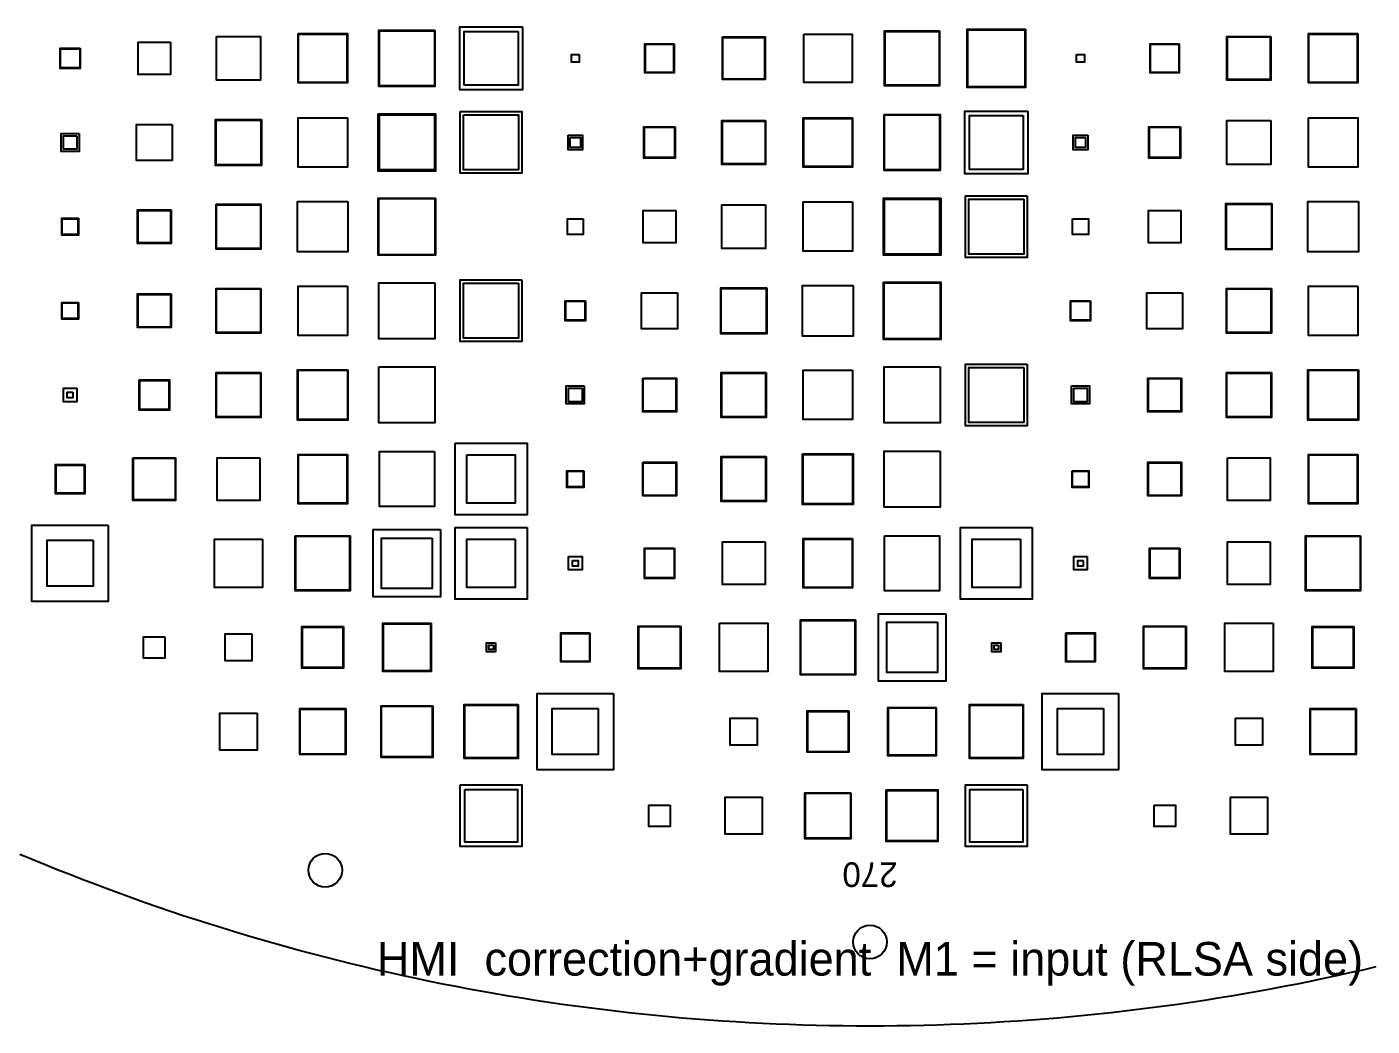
# Model space of a CAD drawing. Header units: millimetres. Extents: x -195 to 195, y -204 to 195.
# Drawn here: x -75.1 to 44.7, y -195 to -106 of the extents above; entities that cross this region are included whole.
import ezdxf
from ezdxf.enums import TextEntityAlignment as Align

# ---------------------------------------------------------------- set-up
doc = ezdxf.new("R2010")
doc.units = ezdxf.units.MM
for name, color, linetype in [('M3', 5, 'Continuous'), ('M4', 3, 'Continuous'), ('NPTH', 9, 'Continuous'), ('OUTLINE', 7, 'Continuous'), ('SILK_TOP', 7, 'Continuous')]:
    doc.layers.add(name, color=color, linetype=linetype)

msp = doc.modelspace()

# ---------------------------------------------------------------- linework, layer by layer
at = {"layer": 'M3'}
for points in [[(-50.9, -106.6), (-46.6, -106.6), (-46.6, -110.9), (-50.9, -110.9)], [(-38.75, -106.25), (-38.75, -111.25), (-43.75, -111.25), (-43.75, -106.25)], [(-30.95, -105.95), (-30.95, -111.55), (-36.55, -111.55), (-36.55, -105.95)], [(-5.9, -106.6), (-1.6, -106.6), (-1.6, -110.9), (-5.9, -110.9)], [(6.2, -106.3), (6.2, -111.2), (1.3, -111.2), (1.3, -106.3)], [(13.8, -106.2), (13.8, -111.3), (8.7, -111.3), (8.7, -106.2)], [(43.4, -106.6), (43.4, -110.9), (39.1, -110.9), (39.1, -106.6)], [(-62.3, -107.3), (-62.3, -110.2), (-65.2, -110.2), (-65.2, -107.3)], [(-58.2, -106.8), (-54.3, -106.8), (-54.3, -110.7), (-58.2, -110.7)], [(-17.5, -107.5), (-17.5, -110), (-20, -110), (-20, -107.5)], [(-13.1, -106.9), (-9.4, -106.9), (-9.4, -110.6), (-13.1, -110.6)], [(27.5, -107.5), (27.5, -110), (25, -110), (25, -107.5)], [(35.7, -106.8), (35.7, -110.7), (31.8, -110.7), (31.8, -106.8)], [(-70.35, -107.85), (-70.35, -109.65), (-72.15, -109.65), (-72.15, -107.85)], [(-25.9, -108.4), (-25.9, -109.1), (-26.6, -109.1), (-26.6, -108.4)], [(18.4, -108.4), (19.1, -108.4), (19.1, -109.1), (18.4, -109.1)], [(-43.7, -113.8), (-38.8, -113.8), (-38.8, -118.7), (-43.7, -118.7)], [(-36.2, -113.8), (-31.3, -113.8), (-31.3, -118.7), (-36.2, -118.7)], [(1.25, -113.75), (6.25, -113.75), (6.25, -118.75), (1.25, -118.75)], [(14.05, -113.45), (14.05, -119.05), (8.45, -119.05), (8.45, -113.45)], [(-62.15, -114.65), (-62.15, -117.85), (-65.35, -117.85), (-65.35, -114.65)], [(-54.25, -114.25), (-54.25, -118.25), (-58.25, -118.25), (-58.25, -114.25)], [(-46.55, -114.05), (-46.55, -118.45), (-50.95, -118.45), (-50.95, -114.05)], [(-17.35, -114.85), (-17.35, -117.65), (-20.15, -117.65), (-20.15, -114.85)], [(-9.3, -114.3), (-9.3, -118.2), (-13.2, -118.2), (-13.2, -114.3)], [(-1.6, -114.1), (-1.6, -118.4), (-5.9, -118.4), (-5.9, -114.1)], [(27.65, -114.85), (27.65, -117.65), (24.85, -117.65), (24.85, -114.85)], [(35.7, -114.3), (35.7, -118.2), (31.8, -118.2), (31.8, -114.3)], [(39.05, -114.05), (43.45, -114.05), (43.45, -118.45), (39.05, -118.45)], [(-70.45, -115.45), (-70.45, -117.05), (-72.05, -117.05), (-72.05, -115.45)], [(-26.9, -115.6), (-25.6, -115.6), (-25.6, -116.9), (-26.9, -116.9)], [(19.4, -115.6), (19.4, -116.9), (18.1, -116.9), (18.1, -115.6)], [(-58.2, -121.8), (-54.3, -121.8), (-54.3, -125.7), (-58.2, -125.7)], [(-46.5, -121.5), (-46.5, -126), (-51, -126), (-51, -121.5)], [(-38.75, -121.25), (-38.75, -126.25), (-43.75, -126.25), (-43.75, -121.25)], [(-9.3, -121.8), (-9.3, -125.7), (-13.2, -125.7), (-13.2, -121.8)], [(-1.55, -121.55), (-1.55, -125.95), (-5.95, -125.95), (-5.95, -121.55)], [(6.2, -121.3), (6.2, -126.2), (1.3, -126.2), (1.3, -121.3)], [(13.7, -121.3), (13.7, -126.2), (8.8, -126.2), (8.8, -121.3)], [(35.75, -121.75), (35.75, -125.75), (31.75, -125.75), (31.75, -121.75)], [(43.5, -121.5), (43.5, -126), (39, -126), (39, -121.5)], [(-70.55, -123.05), (-70.55, -124.45), (-71.95, -124.45), (-71.95, -123.05)], [(-62.3, -122.3), (-62.3, -125.2), (-65.2, -125.2), (-65.2, -122.3)], [(-25.55, -123.05), (-25.55, -124.45), (-26.95, -124.45), (-26.95, -123.05)], [(-17.3, -122.3), (-17.3, -125.2), (-20.2, -125.2), (-20.2, -122.3)], [(18.05, -123.05), (19.45, -123.05), (19.45, -124.45), (18.05, -124.45)], [(27.7, -122.3), (27.7, -125.2), (24.8, -125.2), (24.8, -122.3)], [(-54.3, -129.3), (-54.3, -133.2), (-58.2, -133.2), (-58.2, -129.3)], [(-46.55, -129.05), (-46.55, -133.45), (-50.95, -133.45), (-50.95, -129.05)], [(-38.75, -128.75), (-38.75, -133.75), (-43.75, -133.75), (-43.75, -128.75)], [(-31.3, -128.8), (-31.3, -133.7), (-36.2, -133.7), (-36.2, -128.8)], [(-9.25, -129.25), (-9.25, -133.25), (-13.25, -133.25), (-13.25, -129.25)], [(-1.5, -129), (-1.5, -133.5), (-6, -133.5), (-6, -129)], [(1.25, -128.75), (6.25, -128.75), (6.25, -133.75), (1.25, -133.75)], [(35.7, -129.3), (35.7, -133.2), (31.8, -133.2), (31.8, -129.3)], [(43.45, -129.05), (43.45, -133.45), (39.05, -133.45), (39.05, -129.05)], [(-70.55, -130.55), (-70.55, -131.95), (-71.95, -131.95), (-71.95, -130.55)], [(-62.3, -129.8), (-62.3, -132.7), (-65.2, -132.7), (-65.2, -129.8)], [(-25.35, -130.35), (-25.35, -132.15), (-27.15, -132.15), (-27.15, -130.35)], [(-17.15, -129.65), (-17.15, -132.85), (-20.35, -132.85), (-20.35, -129.65)], [(19.65, -130.35), (19.65, -132.15), (17.85, -132.15), (17.85, -130.35)], [(27.85, -129.65), (27.85, -132.85), (24.65, -132.85), (24.65, -129.65)], [(-46.55, -136.55), (-46.55, -140.95), (-50.95, -140.95), (-50.95, -136.55)], [(-43.75, -136.25), (-38.75, -136.25), (-38.75, -141.25), (-43.75, -141.25)], [(-1.55, -136.55), (-1.55, -140.95), (-5.95, -140.95), (-5.95, -136.55)], [(6.25, -136.25), (6.25, -141.25), (1.25, -141.25), (1.25, -136.25)], [(13.7, -136.3), (13.7, -141.2), (8.8, -141.2), (8.8, -136.3)], [(43.45, -136.55), (43.45, -140.95), (39.05, -140.95), (39.05, -136.55)], [(-65.1, -137.4), (-62.4, -137.4), (-62.4, -140.1), (-65.1, -140.1)], [(-54.3, -136.8), (-54.3, -140.7), (-58.2, -140.7), (-58.2, -136.8)], [(-20.2, -137.3), (-17.3, -137.3), (-17.3, -140.2), (-20.2, -140.2)], [(-9.3, -136.8), (-9.3, -140.7), (-13.2, -140.7), (-13.2, -136.8)], [(27.7, -137.3), (27.7, -140.2), (24.8, -140.2), (24.8, -137.3)], [(35.7, -136.8), (35.7, -140.7), (31.8, -140.7), (31.8, -136.8)], [(-71, -138.5), (-71, -139), (-71.5, -139), (-71.5, -138.5)], [(-25.45, -137.95), (-25.45, -139.55), (-27.05, -139.55), (-27.05, -137.95)], [(17.95, -137.95), (19.55, -137.95), (19.55, -139.55), (17.95, -139.55)], [(6.25, -143.75), (6.25, -148.75), (1.25, -148.75), (1.25, -143.75)], [(-65.6, -144.4), (-61.9, -144.4), (-61.9, -148.1), (-65.6, -148.1)], [(-54.35, -144.35), (-54.35, -148.15), (-58.15, -148.15), (-58.15, -144.35)], [(-46.6, -144.1), (-46.6, -148.4), (-50.9, -148.4), (-50.9, -144.1)], [(-38.8, -143.8), (-38.8, -148.7), (-43.7, -148.7), (-43.7, -143.8)], [(-35.9, -144.1), (-31.6, -144.1), (-31.6, -148.4), (-35.9, -148.4)], [(-20.2, -144.8), (-17.3, -144.8), (-17.3, -147.7), (-20.2, -147.7)], [(-9.3, -144.3), (-9.3, -148.2), (-13.2, -148.2), (-13.2, -144.3)], [(-5.95, -144.05), (-1.55, -144.05), (-1.55, -148.45), (-5.95, -148.45)], [(27.7, -144.8), (27.7, -147.7), (24.8, -147.7), (24.8, -144.8)], [(31.85, -144.35), (35.65, -144.35), (35.65, -148.15), (31.85, -148.15)], [(43.4, -144.1), (43.4, -148.4), (39.1, -148.4), (39.1, -144.1)], [(-70, -145), (-70, -147.5), (-72.5, -147.5), (-72.5, -145)], [(-25.55, -145.55), (-25.55, -146.95), (-26.95, -146.95), (-26.95, -145.55)], [(18.05, -145.55), (19.45, -145.55), (19.45, -146.95), (18.05, -146.95)], [(-38.25, -150.75), (-38.25, -156.75), (-44.25, -156.75), (-44.25, -150.75)], [(-69.2, -151.7), (-69.2, -155.8), (-73.3, -155.8), (-73.3, -151.7)], [(-54.1, -151.6), (-54.1, -155.9), (-58.4, -155.9), (-58.4, -151.6)], [(-51.2, -151.3), (-46.3, -151.3), (-46.3, -156.2), (-51.2, -156.2)], [(-31.6, -151.6), (-31.6, -155.9), (-35.9, -155.9), (-35.9, -151.6)], [(-9.35, -151.85), (-9.35, -155.65), (-13.15, -155.65), (-13.15, -151.85)], [(-1.6, -151.6), (-1.6, -155.9), (-5.9, -155.9), (-5.9, -151.6)], [(1.3, -151.3), (6.2, -151.3), (6.2, -156.2), (1.3, -156.2)], [(13.4, -151.6), (13.4, -155.9), (9.1, -155.9), (9.1, -151.6)], [(35.65, -151.85), (35.65, -155.65), (31.85, -155.65), (31.85, -151.85)], [(43.7, -151.3), (43.7, -156.2), (38.8, -156.2), (38.8, -151.3)], [(-17.4, -152.4), (-17.4, -155.1), (-20.1, -155.1), (-20.1, -152.4)], [(27.6, -152.4), (27.6, -155.1), (24.9, -155.1), (24.9, -152.4)], [(-26.5, -153.5), (-26, -153.5), (-26, -154), (-26.5, -154)], [(19, -153.5), (19, -154), (18.5, -154), (18.5, -153.5)], [(-39.1, -159.1), (-39.1, -163.4), (-43.4, -163.4), (-43.4, -159.1)], [(-13.4, -159.1), (-9.1, -159.1), (-9.1, -163.4), (-13.4, -163.4)], [(-1.3, -158.8), (-1.3, -163.7), (-6.2, -163.7), (-6.2, -158.8)], [(6.75, -158.25), (6.75, -164.25), (0.75, -164.25), (0.75, -158.25)], [(35.9, -159.1), (35.9, -163.4), (31.6, -163.4), (31.6, -159.1)], [(-62.8, -160.3), (-62.8, -162.2), (-64.7, -162.2), (-64.7, -160.3)], [(-55.05, -160.05), (-55.05, -162.45), (-57.45, -162.45), (-57.45, -160.05)], [(-46.9, -159.4), (-46.9, -163.1), (-50.6, -163.1), (-50.6, -159.4)], [(-25, -160), (-25, -162.5), (-27.5, -162.5), (-27.5, -160)], [(-16.9, -159.4), (-16.9, -163.1), (-20.6, -163.1), (-20.6, -159.4)], [(17.5, -160), (20, -160), (20, -162.5), (17.5, -162.5)], [(28.1, -159.4), (28.1, -163.1), (24.4, -163.1), (24.4, -159.4)], [(43.1, -159.4), (43.1, -163.1), (39.4, -163.1), (39.4, -159.4)], [(-33.35, -160.85), (-33.35, -161.65), (-34.15, -161.65), (-34.15, -160.85)], [(11.65, -160.85), (11.65, -161.65), (10.85, -161.65), (10.85, -160.85)], [(-39, -166.5), (-39, -171), (-43.5, -171), (-43.5, -166.5)], [(-31.4, -166.4), (-31.4, -171.1), (-36.1, -171.1), (-36.1, -166.4)], [(13.6, -166.4), (13.6, -171.1), (8.9, -171.1), (8.9, -166.4)], [(-54.6, -167.1), (-54.6, -170.4), (-57.9, -170.4), (-57.9, -167.1)], [(-46.75, -166.75), (-46.75, -170.75), (-50.75, -170.75), (-50.75, -166.75)], [(-24.2, -166.7), (-24.2, -170.8), (-28.3, -170.8), (-28.3, -166.7)], [(-10.05, -167.55), (-10.05, -169.95), (-12.45, -169.95), (-12.45, -167.55)], [(-1.9, -166.9), (-1.9, -170.6), (-5.6, -170.6), (-5.6, -166.9)], [(5.9, -166.6), (5.9, -170.9), (1.6, -170.9), (1.6, -166.6)], [(20.8, -166.7), (20.8, -170.8), (16.7, -170.8), (16.7, -166.7)], [(32.55, -167.55), (34.95, -167.55), (34.95, -169.95), (32.55, -169.95)], [(43.25, -166.75), (43.25, -170.75), (39.25, -170.75), (39.25, -166.75)], [(-36.1, -173.9), (-31.4, -173.9), (-31.4, -178.6), (-36.1, -178.6)], [(-9.6, -174.6), (-9.6, -177.9), (-12.9, -177.9), (-12.9, -174.6)], [(-1.75, -174.25), (-1.75, -178.25), (-5.75, -178.25), (-5.75, -174.25)], [(1.5, -174), (6, -174), (6, -178.5), (1.5, -178.5)], [(13.6, -173.9), (13.6, -178.6), (8.9, -178.6), (8.9, -173.9)], [(35.4, -174.6), (35.4, -177.9), (32.1, -177.9), (32.1, -174.6)], [(-17.8, -175.3), (-17.8, -177.2), (-19.7, -177.2), (-19.7, -175.3)], [(25.3, -175.3), (27.2, -175.3), (27.2, -177.2), (25.3, -177.2)]]:
    msp.add_lwpolyline(points, close=True, dxfattribs=at)
at = {"layer": 'M4'}
for points in [[(-50.95, -106.55), (-46.55, -106.55), (-46.55, -110.95), (-50.95, -110.95)], [(-38.8, -106.3), (-38.8, -111.2), (-43.7, -111.2), (-43.7, -106.3)], [(-31.35, -106.35), (-31.35, -111.15), (-36.15, -111.15), (-36.15, -106.35)], [(-5.9, -106.6), (-1.6, -106.6), (-1.6, -110.9), (-5.9, -110.9)], [(6.15, -106.35), (6.15, -111.15), (1.35, -111.15), (1.35, -106.35)], [(13.85, -106.15), (13.85, -111.35), (8.65, -111.35), (8.65, -106.15)], [(43.45, -106.55), (43.45, -110.95), (39.05, -110.95), (39.05, -106.55)], [(-62.3, -107.3), (-62.3, -110.2), (-65.2, -110.2), (-65.2, -107.3)], [(-58.2, -106.8), (-54.3, -106.8), (-54.3, -110.7), (-58.2, -110.7)], [(-17.45, -107.45), (-17.45, -110.05), (-20.05, -110.05), (-20.05, -107.45)], [(-13.15, -106.85), (-9.35, -106.85), (-9.35, -110.65), (-13.15, -110.65)], [(27.55, -107.45), (27.55, -110.05), (24.95, -110.05), (24.95, -107.45)], [(35.65, -106.85), (35.65, -110.65), (31.85, -110.65), (31.85, -106.85)], [(-70.4, -107.9), (-70.4, -109.6), (-72.1, -109.6), (-72.1, -107.9)], [(-25.9, -108.4), (-25.9, -109.1), (-26.6, -109.1), (-26.6, -108.4)], [(18.4, -108.4), (19.1, -108.4), (19.1, -109.1), (18.4, -109.1)], [(-43.8, -113.7), (-38.7, -113.7), (-38.7, -118.8), (-43.8, -118.8)], [(-36.5, -113.5), (-31, -113.5), (-31, -119), (-36.5, -119)], [(1.3, -113.8), (6.2, -113.8), (6.2, -118.7), (1.3, -118.7)], [(-62.15, -114.65), (-62.15, -117.85), (-65.35, -117.85), (-65.35, -114.65)], [(-54.2, -114.2), (-54.2, -118.3), (-58.3, -118.3), (-58.3, -114.2)], [(-46.55, -114.05), (-46.55, -118.45), (-50.95, -118.45), (-50.95, -114.05)], [(-17.4, -114.9), (-17.4, -117.6), (-20.1, -117.6), (-20.1, -114.9)], [(-9.35, -114.35), (-9.35, -118.15), (-13.15, -118.15), (-13.15, -114.35)], [(-1.55, -114.05), (-1.55, -118.45), (-5.95, -118.45), (-5.95, -114.05)], [(13.65, -113.85), (13.65, -118.65), (8.85, -118.65), (8.85, -113.85)], [(27.6, -114.9), (27.6, -117.6), (24.9, -117.6), (24.9, -114.9)], [(35.7, -114.3), (35.7, -118.2), (31.8, -118.2), (31.8, -114.3)], [(39.05, -114.05), (43.45, -114.05), (43.45, -118.45), (39.05, -118.45)], [(-70.65, -115.65), (-70.65, -116.85), (-71.85, -116.85), (-71.85, -115.65)], [(-26.7, -115.8), (-25.8, -115.8), (-25.8, -116.7), (-26.7, -116.7)], [(19.2, -115.8), (19.2, -116.7), (18.3, -116.7), (18.3, -115.8)], [(14, -121), (14, -126.5), (8.5, -126.5), (8.5, -121)], [(-58.25, -121.75), (-54.25, -121.75), (-54.25, -125.75), (-58.25, -125.75)], [(-46.5, -121.5), (-46.5, -126), (-51, -126), (-51, -121.5)], [(-38.7, -121.2), (-38.7, -126.3), (-43.8, -126.3), (-43.8, -121.2)], [(-9.3, -121.8), (-9.3, -125.7), (-13.2, -125.7), (-13.2, -121.8)], [(-1.55, -121.55), (-1.55, -125.95), (-5.95, -125.95), (-5.95, -121.55)], [(6.3, -121.2), (6.3, -126.3), (1.2, -126.3), (1.2, -121.2)], [(35.8, -121.7), (35.8, -125.8), (31.7, -125.8), (31.7, -121.7)], [(43.5, -121.5), (43.5, -126), (39, -126), (39, -121.5)], [(-70.5, -123), (-70.5, -124.5), (-72, -124.5), (-72, -123)], [(-62.25, -122.25), (-62.25, -125.25), (-65.25, -125.25), (-65.25, -122.25)], [(-25.55, -123.05), (-25.55, -124.45), (-26.95, -124.45), (-26.95, -123.05)], [(-17.3, -122.3), (-17.3, -125.2), (-20.2, -125.2), (-20.2, -122.3)], [(18.05, -123.05), (19.45, -123.05), (19.45, -124.45), (18.05, -124.45)], [(27.7, -122.3), (27.7, -125.2), (24.8, -125.2), (24.8, -122.3)], [(-54.25, -129.25), (-54.25, -133.25), (-58.25, -133.25), (-58.25, -129.25)], [(-46.55, -129.05), (-46.55, -133.45), (-50.95, -133.45), (-50.95, -129.05)], [(-38.75, -128.75), (-38.75, -133.75), (-43.75, -133.75), (-43.75, -128.75)], [(-31, -128.5), (-31, -134), (-36.5, -134), (-36.5, -128.5)], [(-9.2, -129.2), (-9.2, -133.3), (-13.3, -133.3), (-13.3, -129.2)], [(-1.5, -129), (-1.5, -133.5), (-6, -133.5), (-6, -129)], [(1.2, -128.7), (6.3, -128.7), (6.3, -133.8), (1.2, -133.8)], [(35.75, -129.25), (35.75, -133.25), (31.75, -133.25), (31.75, -129.25)], [(43.45, -129.05), (43.45, -133.45), (39.05, -133.45), (39.05, -129.05)], [(-70.5, -130.5), (-70.5, -132), (-72, -132), (-72, -130.5)], [(-62.25, -129.75), (-62.25, -132.75), (-65.25, -132.75), (-65.25, -129.75)], [(-25.4, -130.4), (-25.4, -132.1), (-27.1, -132.1), (-27.1, -130.4)], [(-17.15, -129.65), (-17.15, -132.85), (-20.35, -132.85), (-20.35, -129.65)], [(19.6, -130.4), (19.6, -132.1), (17.9, -132.1), (17.9, -130.4)], [(27.85, -129.65), (27.85, -132.85), (24.65, -132.85), (24.65, -129.65)], [(-46.5, -136.5), (-46.5, -141), (-51, -141), (-51, -136.5)], [(-43.75, -136.25), (-38.75, -136.25), (-38.75, -141.25), (-43.75, -141.25)], [(-1.55, -136.55), (-1.55, -140.95), (-5.95, -140.95), (-5.95, -136.55)], [(6.25, -136.25), (6.25, -141.25), (1.25, -141.25), (1.25, -136.25)], [(14, -136), (14, -141.5), (8.5, -141.5), (8.5, -136)], [(43.5, -136.5), (43.5, -141), (39, -141), (39, -136.5)], [(-65.05, -137.45), (-62.45, -137.45), (-62.45, -140.05), (-65.05, -140.05)], [(-54.25, -136.75), (-54.25, -140.75), (-58.25, -140.75), (-58.25, -136.75)], [(-20.25, -137.25), (-17.25, -137.25), (-17.25, -140.25), (-20.25, -140.25)], [(-9.25, -136.75), (-9.25, -140.75), (-13.25, -140.75), (-13.25, -136.75)], [(27.75, -137.25), (27.75, -140.25), (24.75, -140.25), (24.75, -137.25)], [(35.75, -136.75), (35.75, -140.75), (31.75, -140.75), (31.75, -136.75)], [(-70.65, -138.15), (-70.65, -139.35), (-71.85, -139.35), (-71.85, -138.15)], [(-25.65, -138.15), (-25.65, -139.35), (-26.85, -139.35), (-26.85, -138.15)], [(18.15, -138.15), (19.35, -138.15), (19.35, -139.35), (18.15, -139.35)], [(-36.95, -143.05), (-30.55, -143.05), (-30.55, -149.45), (-36.95, -149.45)], [(6.25, -143.75), (6.25, -148.75), (1.25, -148.75), (1.25, -143.75)], [(-69.95, -144.95), (-69.95, -147.55), (-72.55, -147.55), (-72.55, -144.95)], [(-65.65, -144.35), (-61.85, -144.35), (-61.85, -148.15), (-65.65, -148.15)], [(-54.35, -144.35), (-54.35, -148.15), (-58.15, -148.15), (-58.15, -144.35)], [(-46.55, -144.05), (-46.55, -148.45), (-50.95, -148.45), (-50.95, -144.05)], [(-38.8, -143.8), (-38.8, -148.7), (-43.7, -148.7), (-43.7, -143.8)], [(-20.25, -144.75), (-17.25, -144.75), (-17.25, -147.75), (-20.25, -147.75)], [(-9.25, -144.25), (-9.25, -148.25), (-13.25, -148.25), (-13.25, -144.25)], [(-6, -144), (-1.5, -144), (-1.5, -148.5), (-6, -148.5)], [(27.75, -144.75), (27.75, -147.75), (24.75, -147.75), (24.75, -144.75)], [(31.85, -144.35), (35.65, -144.35), (35.65, -148.15), (31.85, -148.15)], [(43.45, -144.05), (43.45, -148.45), (39.05, -148.45), (39.05, -144.05)], [(-25.5, -145.5), (-25.5, -147), (-27, -147), (-27, -145.5)], [(18, -145.5), (19.5, -145.5), (19.5, -147), (18, -147)], [(-67.85, -150.35), (-67.85, -157.15), (-74.65, -157.15), (-74.65, -150.35)], [(-30.55, -150.55), (-30.55, -156.95), (-36.95, -156.95), (-36.95, -150.55)], [(14.45, -150.55), (14.45, -156.95), (8.05, -156.95), (8.05, -150.55)], [(-54.1, -151.6), (-54.1, -155.9), (-58.4, -155.9), (-58.4, -151.6)], [(-51.15, -151.35), (-46.35, -151.35), (-46.35, -156.15), (-51.15, -156.15)], [(-39, -151.5), (-39, -156), (-43.5, -156), (-43.5, -151.5)], [(-9.35, -151.85), (-9.35, -155.65), (-13.15, -155.65), (-13.15, -151.85)], [(-1.55, -151.55), (-1.55, -155.95), (-5.95, -155.95), (-5.95, -151.55)], [(1.3, -151.3), (6.2, -151.3), (6.2, -156.2), (1.3, -156.2)], [(35.65, -151.85), (35.65, -155.65), (31.85, -155.65), (31.85, -151.85)], [(43.65, -151.35), (43.65, -156.15), (38.85, -156.15), (38.85, -151.35)], [(-26.85, -153.15), (-25.65, -153.15), (-25.65, -154.35), (-26.85, -154.35)], [(-17.45, -152.45), (-17.45, -155.05), (-20.05, -155.05), (-20.05, -152.45)], [(19.35, -153.15), (19.35, -154.35), (18.15, -154.35), (18.15, -153.15)], [(27.55, -152.45), (27.55, -155.05), (24.95, -155.05), (24.95, -152.45)], [(-39.15, -159.15), (-39.15, -163.35), (-43.35, -163.35), (-43.35, -159.15)], [(-16.85, -159.35), (-16.85, -163.15), (-20.65, -163.15), (-20.65, -159.35)], [(-13.4, -159.1), (-9.1, -159.1), (-9.1, -163.4), (-13.4, -163.4)], [(-1.35, -158.85), (-1.35, -163.65), (-6.15, -163.65), (-6.15, -158.85)], [(6, -159), (6, -163.5), (1.5, -163.5), (1.5, -159)], [(28.15, -159.35), (28.15, -163.15), (24.35, -163.15), (24.35, -159.35)], [(35.9, -159.1), (35.9, -163.4), (31.6, -163.4), (31.6, -159.1)], [(-62.8, -160.3), (-62.8, -162.2), (-64.7, -162.2), (-64.7, -160.3)], [(-55.05, -160.05), (-55.05, -162.45), (-57.45, -162.45), (-57.45, -160.05)], [(-46.95, -159.45), (-46.95, -163.05), (-50.55, -163.05), (-50.55, -159.45)], [(-24.95, -159.95), (-24.95, -162.55), (-27.55, -162.55), (-27.55, -159.95)], [(17.45, -159.95), (20.05, -159.95), (20.05, -162.55), (17.45, -162.55)], [(43.05, -159.45), (43.05, -163.05), (39.45, -163.05), (39.45, -159.45)], [(-33.55, -161.05), (-33.55, -161.45), (-33.95, -161.45), (-33.95, -161.05)], [(11.45, -161.05), (11.45, -161.45), (11.05, -161.45), (11.05, -161.05)], [(-22.85, -165.35), (-22.85, -172.15), (-29.65, -172.15), (-29.65, -165.35)], [(22.15, -165.35), (22.15, -172.15), (15.35, -172.15), (15.35, -165.35)], [(-38.95, -166.45), (-38.95, -171.05), (-43.55, -171.05), (-43.55, -166.45)], [(-31.35, -166.35), (-31.35, -171.15), (-36.15, -171.15), (-36.15, -166.35)], [(13.65, -166.35), (13.65, -171.15), (8.85, -171.15), (8.85, -166.35)], [(-54.6, -167.1), (-54.6, -170.4), (-57.9, -170.4), (-57.9, -167.1)], [(-46.7, -166.7), (-46.7, -170.8), (-50.8, -170.8), (-50.8, -166.7)], [(-10.05, -167.55), (-10.05, -169.95), (-12.45, -169.95), (-12.45, -167.55)], [(-1.95, -166.95), (-1.95, -170.55), (-5.55, -170.55), (-5.55, -166.95)], [(5.85, -166.65), (5.85, -170.85), (1.65, -170.85), (1.65, -166.65)], [(32.55, -167.55), (34.95, -167.55), (34.95, -169.95), (32.55, -169.95)], [(43.3, -166.7), (43.3, -170.8), (39.2, -170.8), (39.2, -166.7)], [(-36.5, -173.5), (-31, -173.5), (-31, -179), (-36.5, -179)], [(14, -173.5), (14, -179), (8.5, -179), (8.5, -173.5)], [(-9.6, -174.6), (-9.6, -177.9), (-12.9, -177.9), (-12.9, -174.6)], [(-1.7, -174.2), (-1.7, -178.3), (-5.8, -178.3), (-5.8, -174.2)], [(1.45, -173.95), (6.05, -173.95), (6.05, -178.55), (1.45, -178.55)], [(35.4, -174.6), (35.4, -177.9), (32.1, -177.9), (32.1, -174.6)], [(-17.8, -175.3), (-17.8, -177.2), (-19.7, -177.2), (-19.7, -175.3)], [(25.3, -175.3), (27.2, -175.3), (27.2, -177.2), (25.3, -177.2)]]:
    msp.add_lwpolyline(points, close=True, dxfattribs=at)
at = {"layer": 'NPTH'}
for centre in [(-48.53, -181.11), (0, -187.5)]:
    msp.add_circle(centre, 1.5, dxfattribs=at)
at = {"layer": 'OUTLINE'}
msp.add_lwpolyline([(45.06, -189.72), (43.89, -190), (42.72, -190.26), (41.56, -190.52), (40.39, -190.77), (39.22, -191.02), (38.04, -191.25), (36.87, -191.48), (35.69, -191.71), (34.52, -191.92), (33.34, -192.13), (32.16, -192.33), (30.98, -192.52), (29.8, -192.71), (28.61, -192.89), (27.43, -193.06), (26.24, -193.23), (25.06, -193.38), (23.87, -193.53), (22.68, -193.68), (21.49, -193.81), (20.3, -193.94), (19.11, -194.06), (17.92, -194.17), (16.73, -194.28), (15.54, -194.38), (14.35, -194.47), (13.15, -194.56), (11.96, -194.63), (10.76, -194.7), (9.57, -194.77), (8.37, -194.82), (7.18, -194.87), (5.98, -194.91), (4.79, -194.94), (3.59, -194.97), (2.39, -194.99), (1.2, -195), (0, -195), (-1.2, -195), (-2.39, -194.99), (-3.59, -194.97), (-4.79, -194.94), (-5.98, -194.91), (-7.18, -194.87), (-8.37, -194.82), (-9.57, -194.77), (-10.76, -194.7), (-11.96, -194.63), (-13.15, -194.56), (-14.35, -194.47), (-15.54, -194.38), (-16.73, -194.28), (-17.92, -194.17), (-19.11, -194.06), (-20.3, -193.94), (-21.49, -193.81), (-22.68, -193.68), (-23.87, -193.53), (-25.06, -193.38), (-26.24, -193.23), (-27.43, -193.06), (-28.61, -192.89), (-29.8, -192.71), (-30.98, -192.52), (-32.16, -192.33), (-33.34, -192.13), (-34.52, -191.92), (-35.69, -191.71), (-36.87, -191.48), (-38.04, -191.25), (-39.22, -191.02), (-40.39, -190.77), (-41.56, -190.52), (-42.72, -190.26), (-43.89, -190), (-45.06, -189.72), (-46.22, -189.44), (-47.38, -189.16), (-48.54, -188.86), (-49.7, -188.56), (-50.85, -188.25), (-52.01, -187.94), (-53.16, -187.61), (-54.31, -187.28), (-55.46, -186.95), (-56.61, -186.6), (-57.75, -186.25), (-58.89, -185.89), (-60.03, -185.53), (-61.17, -185.16), (-62.3, -184.78), (-63.44, -184.39), (-64.57, -184), (-65.69, -183.6), (-66.82, -183.19), (-67.94, -182.78), (-69.06, -182.36), (-70.18, -181.93), (-71.29, -181.5), (-72.41, -181.06), (-73.52, -180.61), (-74.62, -180.16), (-75.73, -179.7)], dxfattribs=at)

# ---------------------------------------------------------------- texts
at = {"layer": 'SILK_TOP'}
msp.add_text('270', height=2.2, rotation=180, dxfattribs=at).set_placement((0, -181.5), align=Align.MIDDLE_CENTER)
msp.add_text('HMI  correction+gradient  M1 = input (RLSA side)', height=3, dxfattribs=at).set_placement((0, -189), align=Align.MIDDLE_CENTER)

doc.saveas('drawing.dxf')
